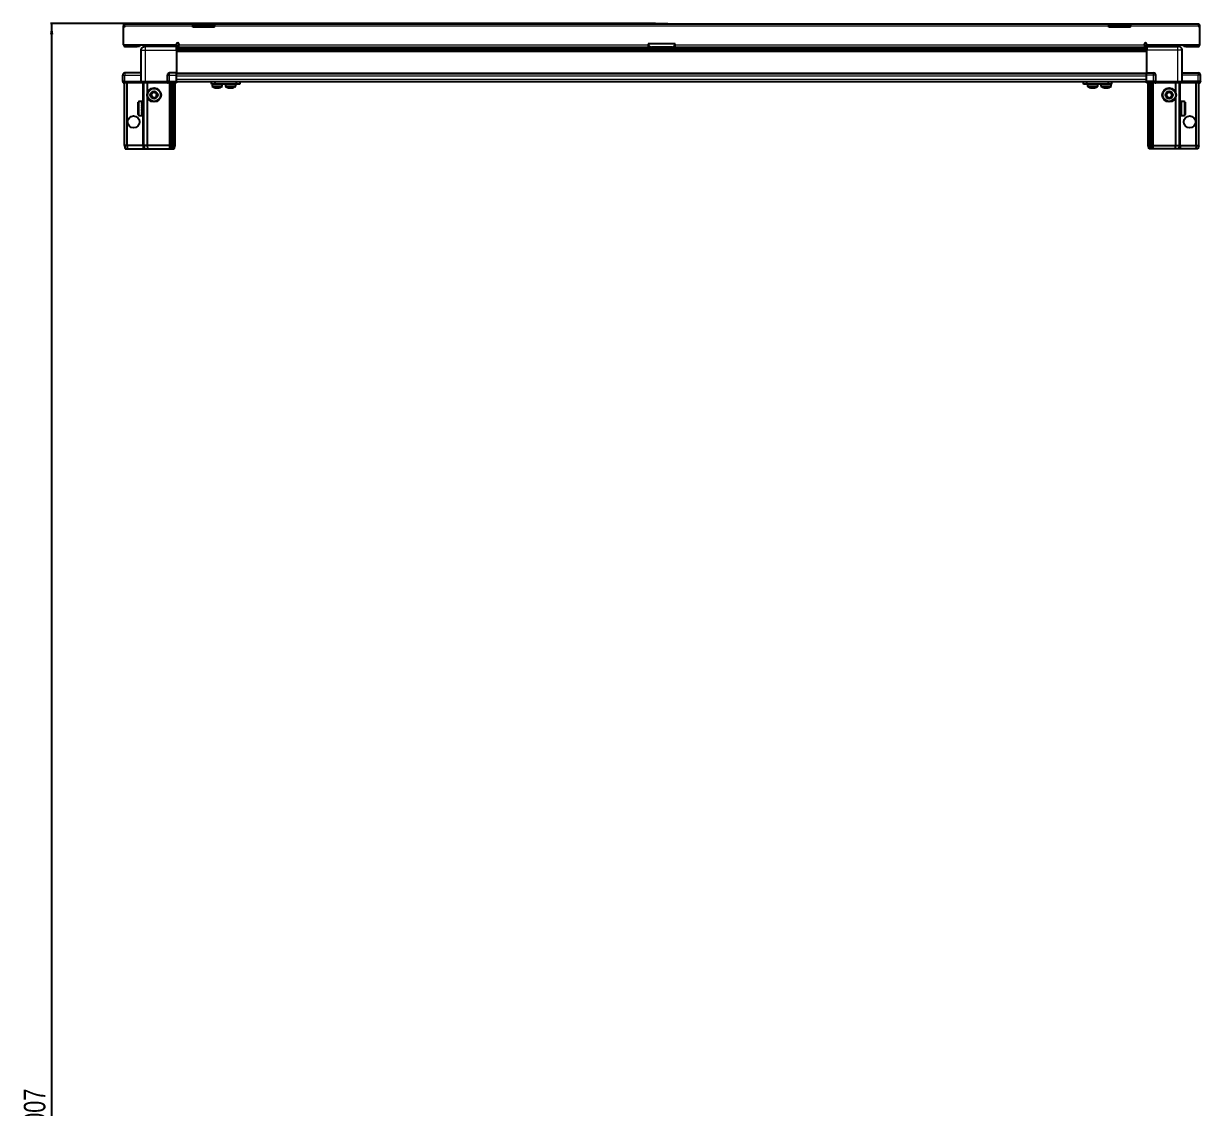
# Model space of a CAD drawing. Header units: millimetres. Extents: x 1415 to 5954, y -1388 to 1732.
# Drawn here: x 1479 to 2571, y -381 to 626 of the extents above; entities that cross this region are included whole.
import ezdxf

# ---------------------------------------------------------------- set-up
doc = ezdxf.new("R2010")
doc.units = ezdxf.units.MM
doc.layers.add('FORMAT', color=7, linetype='Continuous')
doc.styles.add('SLDTEXTSTYLE0', font='TXT', dxfattribs={"width": 0.75})
doc.dimstyles.new('SLDDIMSTYLE0', dxfattribs={"dimtxt": 20, "dimasz": 10, "dimexe": 0, "dimexo": 0.0625, "dimgap": 5, "dimtad": 2, "dimdec": 1, "dimrnd": 1e-09, "dimzin": 12, "dimdsep": 46, "dimtxsty": 'SLDTEXTSTYLE0', "dimsah": 1, "dimcen": 0.09, "dimadec": 0, "dimazin": 3, "dimtfac": 1, "dimtofl": 0, "dimtmove": 0, "dimatfit": 3, "dimfxl": 0, "dimfrac": 2, "dimtolj": 1, "dimtzin": 12, "dimarcsym": 0})

# ---------------------------------------------------------------- blocks, each defined once
blk = doc.blocks.new('_D_9')
at = {"layer": 'FORMAT'}
for p, q in [((2065, 626), (1503.8, 626)), ((1504.8, 626), (1504.8, -1381)), ((1573.4, -1381), (1503.8, -1381))]:
    blk.add_line(p, q, dxfattribs=at)
for points in [[(1504.8, 626), (1503.3, 616), (1506.4, 616)], [(1504.8, -1381), (1506.4, -1371), (1503.3, -1371)]]:
    blk.add_solid(points, dxfattribs=at)
at = {"layer": 'FORMAT', "insert": (1479, -407.1), "char_height": 20, "attachment_point": 1, "rotation": 90, "style": 'SLDTEXTSTYLE0'}
blk.add_mtext('2007', dxfattribs=at)

msp = doc.modelspace()

# ---------------------------------------------------------------- linework, layer by layer
at = {"color": 7, "linetype": 'Continuous', "lineweight": 25}
for p, q in [((1572.32, 623.59), (1571.32, 623.59)), ((1571.32, 623.59), (1571.32, 622.69)), ((1572.32, 622.69), (1571.32, 622.69)), ((1571.32, 622.69), (1571.32, 606.19)), ((1572.32, 623.59), (1572.32, 622.69)), ((1572.92, 625.69), (1635.82, 625.69)), ((1635.82, 623.59), (1635.82, 625.69)), ((1635.82, 625.69), (1645.82, 625.69)), ((1645.82, 624.19), (1635.82, 624.19)), ((1635.82, 622.69), (1635.82, 623.59)), ((1655.82, 622.69), (1635.82, 622.69)), ((1645.82, 625.69), (1655.82, 625.69)), ((1655.82, 624.19), (1645.82, 624.19)), ((1655.82, 625.69), (2485.82, 625.69)), ((1655.82, 625.69), (1655.82, 623.59)), ((1655.82, 622.69), (1655.82, 623.59)), ((2065.03, 625.99), (2065.03, 625.69)), ((2065.03, 625.99), (2076.6, 625.99)), ((2076.6, 625.69), (2076.6, 625.99)), ((2485.82, 623.59), (2485.82, 625.69)), ((2485.82, 625.69), (2495.82, 625.69)), ((2495.82, 624.19), (2485.82, 624.19)), ((2485.82, 622.69), (2485.82, 623.59)), ((2505.82, 622.69), (2485.82, 622.69)), ((2495.82, 625.69), (2505.82, 625.69)), ((2505.82, 624.19), (2495.82, 624.19)), ((2505.82, 625.69), (2568.72, 625.69)), ((2505.82, 625.69), (2505.82, 623.59)), ((2505.82, 622.69), (2505.82, 623.59)), ((2569.32, 623.59), (2570.32, 623.59)), ((2569.32, 623.59), (2569.32, 622.69)), ((2570.32, 622.69), (2569.32, 622.69)), ((2570.32, 622.69), (2570.32, 623.59)), ((2570.32, 606.19), (2570.32, 622.69)), ((1571.32, 606.19), (1620.82, 606.19)), ((1573.42, 604.69), (1584.32, 604.69)), ((1586.32, 604.69), (1584.32, 604.69)), ((1586.32, 606.19), (1586.32, 604.69)), ((1587.82, 572.19), (1587.82, 601.19)), ((1591.57, 606.19), (1591.57, 604.69)), ((1620.82, 604.69), (1591.82, 604.69)), ((1618.07, 604.69), (1618.07, 606.19)), ((1620.82, 606.19), (1620.82, 607.04)), ((1620.82, 606.19), (1620.82, 604.69)), ((1620.82, 604.04), (1644.7, 604.04)), ((2520.82, 602.24), (1620.82, 602.24)), ((2520.82, 602.21), (1620.82, 602.21)), ((1620.82, 601.19), (1620.82, 580.19)), ((1622.82, 607.04), (1622.82, 606.29)), ((1622.82, 604.19), (1622.82, 606.29)), ((1622.82, 604.19), (2058.32, 604.19)), ((1639.32, 604.19), (1639.32, 604.04)), ((1639.48, 604.19), (1639.48, 604.04)), ((1639.69, 604.19), (1639.69, 604.04)), ((1640.24, 604.19), (1640.24, 604.04)), ((1640.65, 604.19), (1640.65, 604.04)), ((1641.54, 604.19), (1641.54, 604.04)), ((1642.13, 604.19), (1642.13, 604.04)), ((1643.26, 604.19), (1643.26, 604.04)), ((1643.96, 604.19), (1643.96, 604.04)), ((1644.7, 604.04), (1645.24, 604.04)), ((1645.24, 604.19), (1645.24, 604.04)), ((1645.24, 604.04), (1645.24, 604.04)), ((1645.24, 604.04), (1645.97, 604.04)), ((1645.43, 604.19), (1645.43, 604.04)), ((1645.93, 604.19), (1645.93, 604.04)), ((1645.97, 604.04), (1645.98, 604.04)), ((1645.98, 604.19), (1645.98, 604.04)), ((1645.98, 604.04), (1646.94, 604.04)), ((1646.94, 604.04), (2494.7, 604.04)), ((1647.27, 604.19), (1647.27, 604.04)), ((1647.28, 604.19), (1647.28, 604.04)), ((1647.98, 604.19), (1647.98, 604.04)), ((1649.15, 604.19), (1649.15, 604.04)), ((1649.77, 604.19), (1649.77, 604.04)), ((1650.71, 604.19), (1650.71, 604.04)), ((1651.17, 604.19), (1651.17, 604.04)), ((1651.8, 604.19), (1651.8, 604.04)), ((1652.05, 604.19), (1652.05, 604.04)), ((1652.29, 604.19), (1652.29, 604.04)), ((1652.32, 604.19), (1652.32, 604.04)), ((2083.32, 607.19), (2058.32, 607.19)), ((2058.32, 607.19), (2058.32, 606.29)), ((2058.32, 606.29), (2058.32, 604.19)), ((2080.32, 604.19), (2061.32, 604.19)), ((2083.32, 606.29), (2083.32, 607.19)), ((2083.32, 604.19), (2083.32, 606.29)), ((2083.32, 604.19), (2518.82, 604.19)), ((2489.32, 604.19), (2489.32, 604.04)), ((2489.43, 604.19), (2489.43, 604.04)), ((2489.61, 604.19), (2489.61, 604.04)), ((2490.12, 604.19), (2490.12, 604.04)), ((2490.51, 604.19), (2490.51, 604.04)), ((2491.37, 604.19), (2491.37, 604.04)), ((2491.93, 604.19), (2491.93, 604.04)), ((2493.05, 604.19), (2493.05, 604.04)), ((2493.73, 604.19), (2493.73, 604.04)), ((2494.61, 604.04), (2495, 604.04)), ((2495, 604.19), (2495, 604.04)), ((2495, 604.04), (2495.01, 604.04)), ((2495.01, 604.04), (2495.74, 604.04)), ((2495.27, 604.19), (2495.27, 604.04)), ((2495.74, 604.19), (2495.74, 604.04)), ((2495.74, 604.04), (2497.03, 604.04)), ((2496.94, 604.04), (2520.82, 604.04)), ((2497.03, 604.19), (2497.03, 604.04)), ((2497.13, 604.19), (2497.13, 604.04)), ((2497.75, 604.19), (2497.75, 604.04)), ((2498.95, 604.19), (2498.95, 604.04)), ((2499.57, 604.19), (2499.57, 604.04)), ((2500.56, 604.19), (2500.56, 604.04)), ((2501.03, 604.19), (2501.03, 604.04)), ((2501.7, 604.19), (2501.7, 604.04)), ((2501.98, 604.19), (2501.98, 604.04)), ((2502.27, 604.19), (2502.27, 604.04)), ((2502.32, 604.04), (2502.32, 604.19)), ((2502.32, 604.19), (2502.32, 604.04)), ((2518.82, 606.29), (2518.82, 607.04)), ((2518.82, 606.29), (2518.82, 604.19)), ((2520.82, 607.04), (2520.82, 606.19)), ((2520.82, 606.19), (2520.82, 604.69)), ((2520.82, 606.19), (2570.32, 606.19)), ((2520.82, 604.69), (2549.82, 604.69)), ((2520.82, 601.19), (2520.82, 580.19)), ((2520.97, 604.69), (2520.97, 601.19)), ((2523.57, 606.19), (2523.57, 604.69)), ((2550.07, 604.69), (2550.07, 606.19)), ((2553.82, 572.19), (2553.82, 601.19)), ((2555.32, 604.69), (2555.32, 606.19)), ((2557.32, 604.69), (2555.32, 604.69)), ((2557.32, 604.69), (2568.22, 604.69)), ((1587.82, 580.19), (1572.82, 580.19)), ((1620.82, 580.19), (1614.32, 580.19)), ((1620.82, 578.19), (1620.82, 580.19)), ((1620.82, 579.54), (2520.82, 579.54)), ((2520.82, 580.19), (2527.32, 580.19)), ((2520.82, 578.19), (2520.82, 580.19)), ((2553.82, 580.19), (2568.82, 580.19)), ((1570.82, 572.19), (1570.82, 578.19)), ((1570.82, 572.19), (1570.82, 571.85)), ((1570.82, 572.19), (1570.82, 572.19)), ((1570.82, 572.19), (1570.82, 571.85)), ((1572.82, 572.19), (1570.82, 572.19)), ((1570.82, 571.85), (1571.32, 570.99)), ((1570.82, 571.85), (1571.32, 570.99)), ((1571.32, 570.99), (1572.82, 570.99)), ((1572.32, 512.69), (1572.32, 570.99)), ((1572.82, 572.19), (1587.62, 572.19)), ((1587.62, 570.99), (1572.82, 570.99)), ((1574.82, 512.69), (1574.82, 570.99)), ((1587.62, 572.19), (1587.82, 572.19)), ((1587.82, 570.99), (1587.62, 570.99)), ((1587.82, 572.19), (1587.82, 570.99)), ((1587.82, 572.19), (1591.82, 572.19)), ((1591.82, 570.99), (1587.82, 570.99)), ((1590.32, 512.69), (1590.32, 570.99)), ((1591.82, 572.19), (1612.12, 572.19)), ((1612.12, 570.99), (1591.82, 570.99)), ((1593.82, 562.19), (1593.82, 570.99)), ((1612.12, 572.19), (1612.32, 572.19)), ((1612.32, 570.99), (1612.12, 570.99)), ((1612.32, 572.19), (1612.32, 578.19)), ((1612.32, 572.19), (1612.32, 570.99)), ((1614.32, 572.19), (1612.32, 572.19)), ((1612.32, 572.19), (1614.32, 572.19)), ((1612.32, 570.99), (1613, 570.99)), ((1620.82, 570.99), (1613, 570.99)), ((1614.32, 572.19), (1620.82, 572.19)), ((1614.32, 571.85), (1620.82, 571.85)), ((1615.32, 512.69), (1615.32, 570.99)), ((1616.32, 512.69), (1616.32, 570.99)), ((1617.82, 512.69), (1617.82, 570.99)), ((1619.32, 512.69), (1619.32, 570.99)), ((1620.82, 572.19), (1620.82, 578.19)), ((1620.82, 572.34), (2520.82, 572.34)), ((1620.82, 572.19), (1620.82, 571.85)), ((1620.82, 571.85), (1620.82, 570.99)), ((1653.27, 569.84), (1653.27, 572.34)), ((1656.27, 569.84), (1653.27, 569.84)), ((1653.62, 569.84), (1653.62, 567.93)), ((1656.27, 572.34), (1656.27, 569.84)), ((1676.47, 569.84), (1656.27, 569.84)), ((1663.12, 567.93), (1663.12, 569.84)), ((1666.07, 569.84), (1666.07, 567.93)), ((1666.12, 569.84), (1666.12, 567.93)), ((1675.62, 567.93), (1675.62, 569.84)), ((1676.47, 569.84), (1676.47, 572.34)), ((1679.47, 569.84), (1676.47, 569.84)), ((1679.47, 572.34), (1679.47, 569.84)), ((2462.17, 569.84), (2462.17, 572.34)), ((2465.17, 569.84), (2462.17, 569.84)), ((2465.17, 572.34), (2465.17, 569.84)), ((2485.37, 569.84), (2465.17, 569.84)), ((2466.02, 569.84), (2466.02, 567.93)), ((2475.52, 567.93), (2475.52, 569.84)), ((2475.57, 567.93), (2475.57, 569.84)), ((2478.52, 569.84), (2478.52, 567.93)), ((2485.37, 569.84), (2485.37, 572.34)), ((2488.37, 569.84), (2485.37, 569.84)), ((2488.02, 567.93), (2488.02, 569.84)), ((2488.37, 572.34), (2488.37, 569.84)), ((2520.82, 572.19), (2520.82, 578.19)), ((2520.82, 572.19), (2527.32, 572.19)), ((2520.82, 572.19), (2520.82, 571.85)), ((2520.82, 572.19), (2520.82, 572.19)), ((2527.32, 572.19), (2520.82, 572.19)), ((2520.82, 570.99), (2520.82, 571.85)), ((2520.82, 571.85), (2520.82, 571.85)), ((2520.82, 571.85), (2527.32, 571.85)), ((2528.64, 570.99), (2520.82, 570.99)), ((2522.32, 512.69), (2522.32, 570.99)), ((2523.82, 512.69), (2523.82, 570.99)), ((2525.32, 512.69), (2525.32, 570.99)), ((2526.32, 512.69), (2526.32, 570.99)), ((2529.32, 572.19), (2527.32, 572.19)), ((2528.64, 570.99), (2529.32, 570.99)), ((2529.32, 572.19), (2529.32, 578.19)), ((2529.32, 572.19), (2529.32, 570.99)), ((2529.32, 572.19), (2529.52, 572.19)), ((2529.52, 570.99), (2529.32, 570.99)), ((2529.52, 572.19), (2549.82, 572.19)), ((2549.82, 570.99), (2529.52, 570.99)), ((2547.82, 562.19), (2547.82, 570.99)), ((2549.82, 572.19), (2553.82, 572.19)), ((2553.82, 570.99), (2549.82, 570.99)), ((2551.32, 512.69), (2551.32, 570.99)), ((2553.82, 572.19), (2553.82, 570.99)), ((2553.82, 572.19), (2554.02, 572.19)), ((2554.02, 570.99), (2553.82, 570.99)), ((2554.02, 572.19), (2568.82, 572.19)), ((2568.82, 572.19), (2554.02, 572.19)), ((2568.82, 570.99), (2554.02, 570.99)), ((2566.82, 512.69), (2566.82, 570.99)), ((2570.82, 572.19), (2568.82, 572.19)), ((2568.82, 570.99), (2570.32, 570.99)), ((2569.32, 512.69), (2569.32, 570.99)), ((2570.32, 570.99), (2570.82, 571.85)), ((2570.82, 572.19), (2570.82, 578.19)), ((2570.82, 572.19), (2570.82, 571.85)), ((1593.82, 512.69), (1593.82, 557.19)), ((2547.82, 512.69), (2547.82, 557.19)), ((1585.12, 541.49), (1585.12, 552.89)), ((1588.82, 553.69), (1585.92, 553.69)), ((1588.32, 553.59), (1588.82, 553.59)), ((1588.32, 553.59), (1588.32, 553.43)), ((1588.32, 553.43), (1588.82, 553.43)), ((1588.32, 552.94), (1588.82, 552.94)), ((1588.32, 552.94), (1588.32, 552.56)), ((1588.32, 552.56), (1588.82, 552.56)), ((1588.32, 551.72), (1588.82, 551.72)), ((1588.32, 551.72), (1588.32, 551.16)), ((1588.32, 551.16), (1588.82, 551.16)), ((1588.32, 550.06), (1588.82, 550.06)), ((1588.32, 550.06), (1588.32, 549.38)), ((1588.32, 549.38), (1588.82, 549.38)), ((1588.32, 548.12), (1588.82, 548.12)), ((1588.32, 548.12), (1588.32, 547.38)), ((1588.32, 547.82), (1588.82, 547.82)), ((1588.32, 547.38), (1588.82, 547.38)), ((1588.32, 546.09), (1588.82, 546.09)), ((1588.32, 546.09), (1588.32, 545.37)), ((1588.82, 553.59), (1588.82, 553.69)), ((1588.82, 553.43), (1588.82, 553.59)), ((1588.82, 552.94), (1588.82, 553.43)), ((1588.82, 552.56), (1588.82, 552.94)), ((1588.82, 551.72), (1588.82, 552.56)), ((1588.82, 551.16), (1588.82, 551.72)), ((1588.92, 551.59), (1588.82, 551.59)), ((1588.82, 550.06), (1588.82, 551.16)), ((1588.82, 549.38), (1588.82, 550.06)), ((1588.82, 548.12), (1588.82, 549.38)), ((1588.82, 547.82), (1588.82, 548.12)), ((1588.82, 546.09), (1588.82, 547.38)), ((1588.92, 550.07), (1588.92, 551.59)), ((1588.92, 542.79), (1588.92, 550.07)), ((1589.8, 550.5), (1589.32, 551.19)), ((1589.32, 543.19), (1589.32, 551.19)), ((1590.29, 551.19), (1589.8, 550.5)), ((1589.8, 543.88), (1589.8, 550.5)), ((1590.32, 551.19), (1590.29, 551.19)), ((1590.29, 543.19), (1590.29, 551.19)), ((2551.35, 551.19), (2551.32, 551.19)), ((2551.84, 550.5), (2551.35, 551.19)), ((2551.35, 551.19), (2551.35, 550.14)), ((2551.35, 550.14), (2551.35, 543.19)), ((2552.32, 551.19), (2551.84, 550.5)), ((2551.84, 550.5), (2551.84, 549.63)), ((2551.84, 549.63), (2551.84, 543.88)), ((2552.32, 551.19), (2552.32, 550.14)), ((2552.32, 550.14), (2552.32, 543.19)), ((2552.82, 551.59), (2552.72, 551.59)), ((2552.72, 551.59), (2552.72, 542.79)), ((2555.72, 553.69), (2552.82, 553.69)), ((2552.82, 553.69), (2552.82, 553.68)), ((2553.32, 553.68), (2552.82, 553.68)), ((2552.82, 553.68), (2552.82, 553.59)), ((2552.82, 553.59), (2552.82, 553.25)), ((2553.32, 553.59), (2552.82, 553.59)), ((2553.32, 553.25), (2552.82, 553.25)), ((2552.82, 553.25), (2552.82, 552.95)), ((2552.82, 552.95), (2552.82, 552.23)), ((2553.32, 552.95), (2552.82, 552.95)), ((2553.32, 552.23), (2552.82, 552.23)), ((2552.82, 552.23), (2552.82, 551.74)), ((2552.82, 551.74), (2552.82, 550.72)), ((2553.32, 551.74), (2552.82, 551.74)), ((2553.32, 550.72), (2552.82, 550.72)), ((2552.82, 550.72), (2552.82, 550.08)), ((2552.82, 550.08), (2552.82, 548.86)), ((2553.32, 550.08), (2552.82, 550.08)), ((2553.32, 548.86), (2552.82, 548.86)), ((2552.82, 548.86), (2552.82, 548.32)), ((2553.32, 548.32), (2552.82, 548.32)), ((2552.82, 548.14), (2552.82, 546.84)), ((2553.32, 548.14), (2552.82, 548.14)), ((2553.32, 546.84), (2552.82, 546.84)), ((2553.32, 546.45), (2552.82, 546.45)), ((2552.82, 546.45), (2552.82, 546.1)), ((2553.32, 546.1), (2552.82, 546.1)), ((2552.82, 546.1), (2552.82, 544.85)), ((2553.32, 553.59), (2553.32, 553.68)), ((2553.32, 552.95), (2553.32, 553.25)), ((2553.32, 551.74), (2553.32, 552.23)), ((2553.32, 550.08), (2553.32, 550.72)), ((2553.32, 548.14), (2553.32, 548.86)), ((2553.32, 546.1), (2553.32, 546.84)), ((2556.52, 552.89), (2556.52, 551.4)), ((2556.52, 551.4), (2556.52, 541.49)), ((1585.92, 540.69), (1588.82, 540.69)), ((1588.32, 545.95), (1588.82, 545.95)), ((1588.32, 545.37), (1588.82, 545.37)), ((1588.32, 544.16), (1588.82, 544.16)), ((1588.32, 544.16), (1588.32, 543.53)), ((1588.32, 543.53), (1588.82, 543.53)), ((1588.32, 542.53), (1588.82, 542.53)), ((1588.32, 542.53), (1588.32, 542.05)), ((1588.32, 542.05), (1588.82, 542.05)), ((1588.32, 541.36), (1588.82, 541.36)), ((1588.32, 541.36), (1588.32, 541.07)), ((1588.32, 541.07), (1588.82, 541.07)), ((1588.32, 540.75), (1588.82, 540.75)), ((1588.32, 540.75), (1588.32, 540.69)), ((1588.32, 540.69), (1588.82, 540.69)), ((1588.82, 545.37), (1588.82, 545.95)), ((1588.82, 544.16), (1588.82, 545.37)), ((1588.82, 543.53), (1588.82, 544.16)), ((1588.82, 542.53), (1588.82, 543.53)), ((1588.82, 542.79), (1588.92, 542.79)), ((1588.82, 542.05), (1588.82, 542.53)), ((1588.82, 541.36), (1588.82, 542.05)), ((1588.82, 541.07), (1588.82, 541.36)), ((1588.82, 540.75), (1588.82, 541.07)), ((1588.82, 540.69), (1588.82, 540.75)), ((1588.82, 540.69), (1588.82, 540.69)), ((1589.32, 543.19), (1589.8, 543.88)), ((1589.8, 543.88), (1590.29, 543.19)), ((1590.29, 543.19), (1590.32, 543.19)), ((2551.32, 543.19), (2551.35, 543.19)), ((2551.35, 543.19), (2551.84, 543.88)), ((2551.84, 543.88), (2552.32, 543.19)), ((2552.72, 542.79), (2552.82, 542.79)), ((2553.32, 544.85), (2552.82, 544.85)), ((2552.82, 544.85), (2552.82, 544.18)), ((2552.82, 544.18), (2552.82, 543.09)), ((2553.32, 544.18), (2552.82, 544.18)), ((2553.32, 543.09), (2552.82, 543.09)), ((2552.82, 543.09), (2552.82, 542.54)), ((2552.82, 542.54), (2552.82, 541.73)), ((2553.32, 542.54), (2552.82, 542.54)), ((2553.32, 541.73), (2552.82, 541.73)), ((2552.82, 541.73), (2552.82, 541.36)), ((2552.82, 541.36), (2552.82, 540.91)), ((2553.32, 541.36), (2552.82, 541.36)), ((2553.32, 540.91), (2552.82, 540.91)), ((2552.82, 540.91), (2552.82, 540.76)), ((2552.82, 540.76), (2552.82, 540.69)), ((2553.32, 540.76), (2552.82, 540.76)), ((2552.82, 540.69), (2555.72, 540.69)), ((2553.32, 544.18), (2553.32, 544.85)), ((2553.32, 542.54), (2553.32, 543.09)), ((2553.32, 541.36), (2553.32, 541.73)), ((2553.32, 540.76), (2553.32, 540.91)), ((1574.82, 512.69), (1572.32, 512.69)), ((1572.32, 512.69), (1573.12, 509.69)), ((1573.12, 509.69), (1574.97, 509.69)), ((1589.32, 512.69), (1574.82, 512.69)), ((1574.82, 512.69), (1574.97, 509.69)), ((1574.97, 509.69), (1589.32, 509.69)), ((1590.32, 512.69), (1589.32, 512.69)), ((1589.32, 509.69), (1591.12, 509.69)), ((1593.82, 512.69), (1590.32, 512.69)), ((1590.32, 512.69), (1591.12, 509.69)), ((1591.12, 509.69), (1594.15, 509.69)), ((1614.32, 512.69), (1593.82, 512.69)), ((1594.15, 509.69), (1593.82, 512.69)), ((1594.15, 509.69), (1614.32, 509.69)), ((1615.32, 512.69), (1614.32, 512.69)), ((1614.32, 509.69), (1616.12, 509.69)), ((1616.32, 512.69), (1615.32, 512.69)), ((1616.12, 509.69), (1615.32, 512.69)), ((1616.12, 509.69), (1616.86, 509.69)), ((1617.82, 512.69), (1616.32, 512.69)), ((1616.86, 509.69), (1616.32, 512.69)), ((1616.86, 509.69), (1617.36, 509.69)), ((1617.36, 509.69), (1617.82, 512.69)), ((1617.36, 509.69), (1618.52, 509.69)), ((1619.32, 512.69), (1617.82, 512.69)), ((1618.52, 509.69), (1619.32, 512.69)), ((2522.32, 512.69), (2523.82, 512.69)), ((2523.12, 509.69), (2522.32, 512.69)), ((2524.28, 509.69), (2523.12, 509.69)), ((2523.82, 512.69), (2525.32, 512.69)), ((2524.28, 509.69), (2523.82, 512.69)), ((2524.78, 509.69), (2524.28, 509.69)), ((2524.78, 509.69), (2525.32, 512.69)), ((2525.52, 509.69), (2524.78, 509.69)), ((2525.32, 512.69), (2526.32, 512.69)), ((2525.52, 509.69), (2526.32, 512.69)), ((2527.32, 509.69), (2525.52, 509.69)), ((2526.32, 512.69), (2527.32, 512.69)), ((2527.32, 512.69), (2547.82, 512.69)), ((2547.49, 509.69), (2527.32, 509.69)), ((2547.49, 509.69), (2547.82, 512.69)), ((2550.52, 509.69), (2547.49, 509.69)), ((2547.82, 512.69), (2551.32, 512.69)), ((2551.32, 512.69), (2550.52, 509.69)), ((2552.32, 509.69), (2550.52, 509.69)), ((2551.32, 512.69), (2552.32, 512.69)), ((2552.32, 512.69), (2566.82, 512.69)), ((2566.67, 509.69), (2552.32, 509.69)), ((2566.82, 512.69), (2566.67, 509.69)), ((2568.52, 509.69), (2566.67, 509.69)), ((2566.82, 512.69), (2569.32, 512.69)), ((2569.32, 512.69), (2568.52, 509.69))]:
    msp.add_line(p, q, dxfattribs=at)
at = {"color": 8, "linetype": 'Continuous', "lineweight": 18}
for p, q in [((1635.82, 623.59), (1572.32, 623.59)), ((1645.82, 624.19), (1645.82, 625.69)), ((2485.82, 623.59), (1655.82, 623.59)), ((2495.82, 625.69), (2495.82, 624.19)), ((2569.32, 623.59), (2505.82, 623.59)), ((1573.42, 606.19), (1573.42, 604.69)), ((1584.32, 604.69), (1584.32, 606.19)), ((1591.82, 601.19), (1620.82, 601.19)), ((1591.82, 572.19), (1591.82, 601.19)), ((1620.82, 604.69), (1622.82, 604.69)), ((2520.82, 603.45), (1620.82, 603.45)), ((1620.82, 601), (2520.82, 601)), ((1622.82, 606.29), (2058.32, 606.29)), ((2058.32, 604.69), (2059.66, 604.69)), ((2081.98, 604.69), (2083.32, 604.69)), ((2083.32, 606.29), (2518.82, 606.29)), ((2518.82, 604.69), (2520.82, 604.69)), ((2549.82, 601.19), (2520.82, 601.19)), ((2549.82, 572.19), (2549.82, 601.19)), ((2557.32, 606.19), (2557.32, 604.69)), ((2568.22, 606.19), (2568.22, 604.69)), ((2520.82, 599.59), (1620.82, 599.59)), ((1572.82, 580.19), (1572.82, 578.19)), ((1614.32, 578.19), (1614.32, 580.19)), ((1620.82, 580.19), (2520.82, 580.19)), ((2527.32, 578.19), (2527.32, 580.19)), ((2568.82, 580.19), (2568.82, 578.19)), ((1570.82, 578.19), (1572.82, 578.19)), ((1572.82, 578.19), (1587.82, 578.19)), ((1572.82, 572.19), (1572.82, 578.19)), ((1572.82, 572.19), (1572.82, 570.99)), ((1587.62, 570.99), (1587.62, 572.19)), ((1589.32, 551.19), (1589.32, 570.99)), ((1591.82, 572.19), (1591.82, 570.99)), ((1612.12, 570.99), (1612.12, 572.19)), ((1612.32, 578.19), (1614.32, 578.19)), ((1614.32, 578.19), (1620.82, 578.19)), ((1614.32, 572.19), (1614.32, 578.19)), ((1614.32, 572.19), (1614.32, 571.85)), ((1614.32, 512.69), (1614.32, 570.99)), ((1620.82, 577.54), (2520.82, 577.54)), ((1620.82, 574.34), (2520.82, 574.34)), ((1663.12, 567.93), (1653.62, 567.93)), ((1666.12, 567.93), (1666.07, 567.93)), ((1675.62, 567.93), (1666.12, 567.93)), ((2468.23, 567.93), (2466.02, 567.93)), ((2475.52, 567.93), (2468.23, 567.93)), ((2475.57, 567.93), (2475.52, 567.93)), ((2486.02, 567.93), (2478.52, 567.93)), ((2488.02, 567.93), (2486.02, 567.93)), ((2527.32, 578.19), (2520.82, 578.19)), ((2520.82, 572.19), (2520.82, 571.85)), ((2527.32, 572.19), (2527.32, 578.19)), ((2529.32, 578.19), (2527.32, 578.19)), ((2527.32, 572.19), (2527.32, 571.85)), ((2527.32, 512.69), (2527.32, 570.99)), ((2529.52, 572.19), (2529.52, 570.99)), ((2549.82, 572.19), (2549.82, 570.99)), ((2552.32, 551.19), (2552.32, 570.99)), ((2568.82, 578.19), (2553.82, 578.19)), ((2554.02, 572.19), (2554.02, 570.99)), ((2568.82, 572.19), (2568.82, 578.19)), ((2570.82, 578.19), (2568.82, 578.19)), ((2568.82, 572.19), (2568.82, 570.99)), ((1662.93, 567.56), (1653.81, 567.56)), ((1666.31, 567.56), (1666.26, 567.56)), ((1675.43, 567.56), (1666.31, 567.56)), ((2468.33, 567.56), (2466.21, 567.56)), ((2475.33, 567.56), (2468.33, 567.56)), ((2475.38, 567.56), (2475.33, 567.56)), ((2485.91, 567.56), (2478.71, 567.56)), ((2487.83, 567.56), (2485.91, 567.56)), ((1585.92, 540.69), (1585.92, 553.69)), ((2555.72, 553.69), (2555.72, 551.99)), ((2555.72, 551.99), (2555.72, 540.69)), ((1589.32, 512.69), (1589.32, 543.19)), ((2552.32, 512.69), (2552.32, 543.19)), ((1589.32, 512.69), (1589.32, 509.69)), ((1614.32, 509.69), (1614.32, 512.69)), ((2527.32, 509.69), (2527.32, 512.69)), ((2552.32, 512.69), (2552.32, 509.69))]:
    msp.add_line(p, q, dxfattribs=at)
at = {"color": 7, "linetype": 'Continuous', "lineweight": 25}
for centre, radius in [((1599.82, 559.69), 6.5), ((1599.82, 559.69), 3.46), ((2541.82, 559.69), 6.5), ((2541.82, 559.69), 3.46), ((1580.82, 534.69), 5.5), ((2560.82, 534.69), 5.5)]:
    msp.add_circle(centre, radius, dxfattribs=at)
at = {"color": 8, "linetype": 'Continuous', "lineweight": 18}
for centre in [(1599.82, 559.69), (2541.82, 559.69)]:
    msp.add_circle(centre, 5.7, dxfattribs=at)
at = {"color": 7, "linetype": 'Continuous', "lineweight": 25}
for centre, radius, start, end in [((1573.42, 606.79), 2.1, 196.60155, 270), ((1621.82, 607.04), 1, 0, 180), ((2061.32, 607.19), 3, 180, 270), ((2080.32, 607.19), 3, 270, 360), ((2519.82, 607.04), 1, 0, 180), ((2568.22, 606.79), 2.1, 270, 343.39845), ((1572.82, 578.19), 2, 90, 180), ((1614.32, 578.19), 2, 90, 180), ((2527.32, 578.19), 2, 0, 90), ((2568.82, 578.19), 2, 0, 90), ((1654.07, 567.93), 0.45, 180, 235.28209), ((1662.67, 567.93), 0.45, 304.71791, 0), ((1666.52, 567.93), 0.45, 180, 235.28209), ((1666.57, 567.93), 0.45, 180, 235.28209), ((1675.17, 567.93), 0.45, 304.71791, 0), ((2466.47, 567.93), 0.45, 180, 235.28209), ((2475.07, 567.93), 0.45, 304.71791, 0), ((2475.12, 567.93), 0.45, 304.71791, 0), ((2478.97, 567.93), 0.45, 180, 235.28209), ((2487.57, 567.93), 0.45, 304.71791, 0), ((1599.82, 559.69), 2.5, 134.92207, 194.92207), ((1599.82, 559.69), 2.5, 194.92207, 254.92207), ((1599.82, 559.69), 2.5, 74.92207, 134.92207), ((1599.82, 559.69), 2.5, 254.92207, 314.92207), ((1599.82, 559.69), 2.5, 14.92207, 74.92207), ((1599.82, 559.69), 2.5, 314.92207, 14.92207), ((1658.37, 574.14), 8, 235.28209, 258.9392), ((1658.37, 574.14), 8, 281.00757, 304.71791), ((1670.82, 574.14), 8, 235.28209, 255.8287), ((1670.87, 574.14), 8, 235.28209, 259.06255), ((1670.87, 574.14), 8, 280.87532, 304.71791), ((2470.77, 574.14), 8, 235.28209, 259.05401), ((2470.77, 574.14), 8, 280.84597, 304.71791), ((2470.82, 574.14), 8, 280.92113, 304.71791), ((2483.27, 574.14), 8, 235.28209, 258.92302), ((2483.27, 574.14), 8, 280.93918, 304.71791), ((2541.82, 559.69), 2.5, 118.29497, 178.29497), ((2541.82, 559.69), 2.5, 178.29497, 238.29497), ((2541.82, 559.69), 2.5, 238.29497, 298.29497), ((2541.82, 559.69), 2.5, 58.29497, 118.29497), ((2541.82, 559.69), 2.5, 298.29497, 358.29497), ((2541.82, 559.69), 2.5, 358.29497, 58.29497), ((1585.92, 552.89), 0.8, 90, 180), ((1589.32, 551.59), 0.4, 180, 270), ((2552.32, 551.59), 0.4, 270, 360), ((2555.72, 552.89), 0.8, 0, 90), ((1585.92, 541.49), 0.8, 180, 270), ((1589.32, 542.79), 0.4, 90, 180), ((2552.32, 542.79), 0.4, 0, 90), ((2555.72, 541.49), 0.8, 270, 360)]:
    msp.add_arc(centre, radius, start, end, dxfattribs=at)
for centre, start_param, end_param in [((1614.32, 568.39), 0, 0.7227342), ((2527.32, 568.39), 5.5604511, 6.2831853)]:
    msp.add_ellipse(centre, major_axis=(0, 3.46), ratio=0.5773503, start_param=start_param, end_param=end_param, dxfattribs=at)
for points, knots in [([(1572.92, 625.59), (1572.84, 625.58), (1572.52, 625.54), (1572.03, 625.21), (1571.57, 624.66), (1571.35, 624.08), (1571.33, 623.71), (1571.32, 623.59)], [0, 0, 0, 0, 0.0892624, 0.3475085, 0.6057515, 0.8639944, 1, 1, 1, 1]), ([(1572.32, 623.59), (1572.37, 623.84), (1572.46, 624.33), (1572.59, 624.97), (1572.72, 625.44), (1572.83, 625.66), (1572.9, 625.68), (1572.92, 625.69)], [0, 0, 0, 0, 0.2302553, 0.4485219, 0.6667858, 0.8850496, 1, 1, 1, 1]), ([(2568.72, 625.69), (2568.77, 625.66), (2568.86, 625.61), (2568.99, 625.21), (2569.12, 624.66), (2569.23, 624.08), (2569.3, 623.71), (2569.32, 623.59)], [0, 0, 0, 0, 0.2302553, 0.4485219, 0.6667858, 0.8850496, 1, 1, 1, 1]), ([(2570.32, 623.59), (2570.29, 623.84), (2570.24, 624.33), (2569.85, 624.97), (2569.33, 625.43), (2568.91, 625.55), (2568.72, 625.61)], [0, 0, 0, 0, 0.2725536, 0.5309161, 0.7892754, 1, 1, 1, 1]), ([(1587.82, 601.19), (1587.87, 601.63), (1587.94, 602.3), (1588.38, 603.12), (1588.83, 603.68), (1589.39, 604.13), (1590.2, 604.57), (1590.88, 604.64), (1591.32, 604.69)], [0, 0, 0, 0, 0.2394568, 0.3683607, 0.5, 0.6316393, 0.7605432, 1, 1, 1, 1]), ([(1591.82, 604.69), (1591.75, 604.69), (1591.62, 604.69), (1591.46, 604.69), (1591.34, 604.69), (1591.33, 604.69), (1591.32, 604.69)], [0, 0, 0, 0, 0.2493943, 0.5003335, 0.7501667, 1, 1, 1, 1]), ([(1620.82, 601.19), (1620.82, 601.58), (1620.82, 602.37), (1620.82, 603.41), (1620.82, 604.21), (1620.82, 604.63), (1620.82, 604.67), (1620.82, 604.69)], [0, 0, 0, 0, 0.2146939, 0.4293877, 0.6440816, 0.8587754, 1, 1, 1, 1]), ([(2520.82, 601.19), (2520.82, 601.58), (2520.82, 602.37), (2520.82, 603.41), (2520.82, 604.21), (2520.82, 604.63), (2520.82, 604.67), (2520.82, 604.69)], [0, 0, 0, 0, 0.2146939, 0.4293877, 0.6440816, 0.8587754, 1, 1, 1, 1]), ([(2549.82, 604.69), (2549.89, 604.69), (2550.02, 604.69), (2550.18, 604.69), (2550.3, 604.69), (2550.31, 604.69), (2550.32, 604.69)], [0, 0, 0, 0, 0.2493943, 0.5003335, 0.7501667, 1, 1, 1, 1]), ([(2553.82, 601.19), (2553.77, 601.63), (2553.7, 602.3), (2553.26, 603.12), (2552.81, 603.68), (2552.25, 604.13), (2551.44, 604.57), (2550.76, 604.64), (2550.32, 604.69)], [0, 0, 0, 0, 0.2394568, 0.3683607, 0.5, 0.6316393, 0.7605432, 1, 1, 1, 1]), ([(1597.03, 560.44), (1597.4, 560.8), (1598.08, 561.48), (1598.76, 562.16), (1599.08, 562.47)], [0, 0, 0, 0, 0.5346859, 1, 1, 1, 1]), ([(1597.78, 557.65), (1597.69, 557.98), (1597.48, 558.78), (1597.22, 559.74), (1597.06, 560.32), (1597.03, 560.44)], [0, 0, 0, 0, 0.3629006, 0.8668753, 1, 1, 1, 1]), ([(1600.56, 556.9), (1600.07, 557.03), (1599.13, 557.28), (1598.21, 557.53), (1597.78, 557.65)], [0, 0, 0, 0, 0.5346859, 1, 1, 1, 1]), ([(1599.08, 562.47), (1599.57, 562.34), (1600.51, 562.09), (1601.43, 561.84), (1601.86, 561.72)], [0, 0, 0, 0, 0.5346859, 1, 1, 1, 1]), ([(1602.61, 558.93), (1602.24, 558.57), (1601.56, 557.89), (1600.88, 557.21), (1600.56, 556.9)], [0, 0, 0, 0, 0.5346859, 1, 1, 1, 1]), ([(1601.86, 561.72), (1601.9, 561.6), (1602.05, 561.02), (1602.31, 560.06), (1602.52, 559.27), (1602.61, 558.93)], [0, 0, 0, 0, 0.13312467, 0.63709944, 1, 1, 1, 1]), ([(1656.87, 566.28), (1656.87, 566.28), (1656.87, 566.28), (1656.73, 566.31), (1656.55, 566.36), (1656.4, 566.41), (1656.33, 566.45), (1656.32, 566.46), (1656.32, 566.46), (1656.33, 566.46), (1656.35, 566.46), (1656.42, 566.44), (1656.71, 566.37), (1657.09, 566.3), (1657.51, 566.27), (1657.78, 566.3), (1657.94, 566.36), (1658.04, 566.43), (1658.11, 566.45), (1658.14, 566.46), (1658.16, 566.46), (1658.18, 566.46), (1658.22, 566.45), (1658.32, 566.42), (1658.48, 566.35), (1658.7, 566.29), (1659, 566.27), (1659.34, 566.29), (1659.65, 566.34), (1659.89, 566.39), (1660.01, 566.42), (1660.09, 566.44), (1660.14, 566.45), (1660.18, 566.46), (1660.2, 566.46), (1660.2, 566.46), (1660.2, 566.46)], [0, 0, 0, 0, 0.0260981, 0.0798373, 0.1372046, 0.1783571, 0.1990393, 0.2033396, 0.2076895, 0.2107229, 0.2145438, 0.2214795, 0.2486016, 0.3557772, 0.404897, 0.4544227, 0.54605, 0.5914038, 0.5971187, 0.6013251, 0.6043817, 0.6074438, 0.6119905, 0.6242286, 0.6785193, 0.7597502, 0.8043048, 0.8490258, 0.923625, 0.9513598, 0.9687075, 0.9799959, 0.9911421, 0.9954732, 0.998845, 1, 1, 1, 1]), ([(1660.2, 566.46), (1660.21, 566.46), (1660.21, 566.46), (1660.22, 566.45), (1660.17, 566.42), (1660.03, 566.35), (1659.9, 566.3), (1659.84, 566.27), (1659.88, 566.28), (1659.9, 566.28)], [0, 0, 0, 0, 0.0151829, 0.0365363, 0.0956997, 0.3601423, 0.6752387, 0.8745348, 1, 1, 1, 1]), ([(1669.36, 566.28), (1669.36, 566.28), (1669.38, 566.28), (1669.24, 566.32), (1669.08, 566.39), (1668.96, 566.44), (1668.96, 566.46), (1668.96, 566.46), (1668.98, 566.46), (1669, 566.45), (1669.09, 566.44), (1669.43, 566.36), (1669.86, 566.28), (1670.29, 566.27), (1670.51, 566.31), (1670.68, 566.36), (1670.8, 566.41), (1670.88, 566.45), (1670.93, 566.46), (1670.95, 566.46), (1670.98, 566.46), (1671, 566.46), (1671.06, 566.44), (1671.19, 566.37), (1671.34, 566.3), (1671.65, 566.27), (1672.04, 566.3), (1672.42, 566.36), (1672.72, 566.43), (1672.83, 566.45), (1672.85, 566.46), (1672.86, 566.46), (1672.87, 566.46), (1672.87, 566.45), (1672.81, 566.42), (1672.63, 566.35), (1672.43, 566.29), (1672.39, 566.28), (1672.38, 566.28)], [0, 0, 0, 0, 0.0283629, 0.0806823, 0.1383562, 0.1672924, 0.1709175, 0.1737955, 0.1766977, 0.1800498, 0.1863992, 0.2130773, 0.319019, 0.3539804, 0.3992833, 0.4476446, 0.4823368, 0.4997721, 0.5033973, 0.5070643, 0.5096216, 0.5128427, 0.5186896, 0.5415539, 0.6319042, 0.6733129, 0.7150637, 0.7923067, 0.8305407, 0.8353583, 0.8389044, 0.8414812, 0.8440625, 0.8478955, 0.8582124, 0.9039802, 0.9724588, 1, 1, 1, 1]), ([(2469.25, 566.28), (2469.25, 566.28), (2469.21, 566.29), (2469, 566.35), (2468.84, 566.42), (2468.78, 566.44), (2468.77, 566.46), (2468.77, 566.46), (2468.78, 566.46), (2468.8, 566.46), (2468.85, 566.45), (2469.07, 566.4), (2469.4, 566.33), (2469.78, 566.28), (2470.06, 566.27), (2470.32, 566.31), (2470.46, 566.38), (2470.59, 566.44), (2470.64, 566.46), (2470.66, 566.46), (2470.69, 566.46), (2470.71, 566.46), (2470.75, 566.45), (2470.87, 566.4), (2471.03, 566.33), (2471.29, 566.28), (2471.64, 566.28), (2472.01, 566.32), (2472.34, 566.39), (2472.57, 566.44), (2472.65, 566.46), (2472.67, 566.46), (2472.68, 566.46), (2472.68, 566.45), (2472.67, 566.44), (2472.5, 566.36), (2472.26, 566.28), (2472.28, 566.28), (2472.28, 566.28)], [0, 0, 0, 0, 0.0245191, 0.1059739, 0.1338421, 0.1478185, 0.1535531, 0.1564027, 0.1592796, 0.1617801, 0.1664773, 0.1816483, 0.2541107, 0.3009981, 0.3355791, 0.3791917, 0.4620214, 0.4826759, 0.486455, 0.4902707, 0.4928167, 0.4953568, 0.4997844, 0.513427, 0.5769545, 0.6409725, 0.679017, 0.7313711, 0.7890832, 0.8180386, 0.8216661, 0.824546, 0.8274502, 0.8308045, 0.8371581, 0.8638539, 0.9698659, 1, 1, 1, 1]), ([(2481.74, 566.29), (2481.75, 566.28), (2481.8, 566.27), (2481.75, 566.3), (2481.63, 566.34), (2481.52, 566.39), (2481.47, 566.42), (2481.44, 566.44), (2481.42, 566.45), (2481.42, 566.46), (2481.43, 566.46), (2481.44, 566.46), (2481.44, 566.46)], [0, 0, 0, 0, 0.11751301, 0.3191822, 0.65558742, 0.7806573, 0.8588867, 0.90979178, 0.96005539, 0.97958621, 0.99479168, 1, 1, 1, 1]), ([(2481.44, 566.46), (2481.44, 566.46), (2481.45, 566.46), (2481.49, 566.45), (2481.65, 566.42), (2481.94, 566.35), (2482.29, 566.29), (2482.63, 566.27), (2482.95, 566.29), (2483.16, 566.35), (2483.32, 566.42), (2483.4, 566.44), (2483.44, 566.46), (2483.47, 566.46), (2483.49, 566.46), (2483.51, 566.46), (2483.56, 566.45), (2483.66, 566.4), (2483.77, 566.33), (2483.97, 566.28), (2484.22, 566.27), (2484.61, 566.31), (2484.96, 566.38), (2485.23, 566.44), (2485.29, 566.46), (2485.31, 566.46), (2485.32, 566.46), (2485.32, 566.46), (2485.31, 566.45), (2485.21, 566.4), (2485, 566.33), (2484.78, 566.28), (2484.77, 566.28), (2484.77, 566.28)], [0, 0, 0, 0, 0.0033506, 0.0080628, 0.021119, 0.0794763, 0.1490118, 0.1929925, 0.2373326, 0.3338878, 0.3669223, 0.3834897, 0.3902874, 0.3936653, 0.3970754, 0.4000395, 0.4056074, 0.423591, 0.5094867, 0.5650663, 0.606058, 0.6577556, 0.7559406, 0.7804241, 0.7849037, 0.7894268, 0.7924448, 0.7954558, 0.8007042, 0.816876, 0.8921804, 0.9680663, 1, 1, 1, 1]), ([(2539.28, 558.32), (2539.29, 558.83), (2539.32, 559.8), (2539.35, 560.76), (2539.36, 561.2)], [0, 0, 0, 0, 0.5346859, 1, 1, 1, 1]), ([(2541.73, 556.8), (2541.44, 556.98), (2540.74, 557.41), (2539.89, 557.94), (2539.38, 558.25), (2539.28, 558.32)], [0, 0, 0, 0, 0.3629006, 0.8668753, 1, 1, 1, 1]), ([(2539.36, 561.2), (2539.82, 561.45), (2540.67, 561.9), (2541.51, 562.36), (2541.91, 562.57)], [0, 0, 0, 0, 0.5346859, 1, 1, 1, 1]), ([(2544.28, 558.17), (2543.82, 557.92), (2542.97, 557.47), (2542.13, 557.01), (2541.73, 556.8)], [0, 0, 0, 0, 0.5346859, 1, 1, 1, 1]), ([(2541.91, 562.57), (2542.01, 562.51), (2542.52, 562.19), (2543.37, 561.67), (2544.07, 561.23), (2544.36, 561.05)], [0, 0, 0, 0, 0.1331247, 0.6370994, 1, 1, 1, 1]), ([(2544.36, 561.05), (2544.35, 560.54), (2544.32, 559.57), (2544.29, 558.61), (2544.28, 558.17)], [0, 0, 0, 0, 0.5346859, 1, 1, 1, 1])]:
    msp.add_open_spline(points, degree=3, knots=knots, dxfattribs=at)
at = {"color": 8, "linetype": 'Continuous', "lineweight": 18}
for points in [[(1587.82, 601.19), (1587.88, 601.19), (1588, 601.19), (1588.93, 601.19), (1590.25, 601.19), (1591.3, 601.19), (1591.82, 601.19)], [(2553.82, 601.19), (2553.76, 601.19), (2553.64, 601.19), (2552.71, 601.19), (2551.39, 601.19), (2550.34, 601.19), (2549.82, 601.19)]]:
    msp.add_open_spline(points, degree=3, dxfattribs=at)
for points, knots in [([(1591.82, 601.19), (1591.82, 601.63), (1591.82, 602.3), (1591.82, 603.12), (1591.82, 603.68), (1591.82, 604.13), (1591.82, 604.57), (1591.82, 604.64), (1591.82, 604.69)], [0, 0, 0, 0, 0.2394568, 0.3683607, 0.5, 0.6316393, 0.7605432, 1, 1, 1, 1]), ([(2549.82, 601.19), (2549.82, 601.63), (2549.82, 602.3), (2549.82, 603.12), (2549.82, 603.68), (2549.82, 604.13), (2549.82, 604.57), (2549.82, 604.64), (2549.82, 604.69)], [0, 0, 0, 0, 0.23945684, 0.36836066, 0.5, 0.63163934, 0.76054316, 1, 1, 1, 1])]:
    msp.add_open_spline(points, degree=3, knots=knots, dxfattribs=at)

# ---------------------------------------------------------------- dimensions: what is measured, and where the dimension line sits
at = {"layer": 'FORMAT'}
dim = msp.add_linear_dim(base=(1504.82, -1381.01), p1=(2065.03, 625.99), p2=(1573.42, -1381.01), angle=90, dimstyle='SLDDIMSTYLE0', dxfattribs=at)
dim.commit()
dim.dimension.update_dxf_attribs({"geometry": '_D_9', "text_midpoint": (1504.82, -377.51), "dimtype": 160})

doc.saveas('drawing.dxf')
